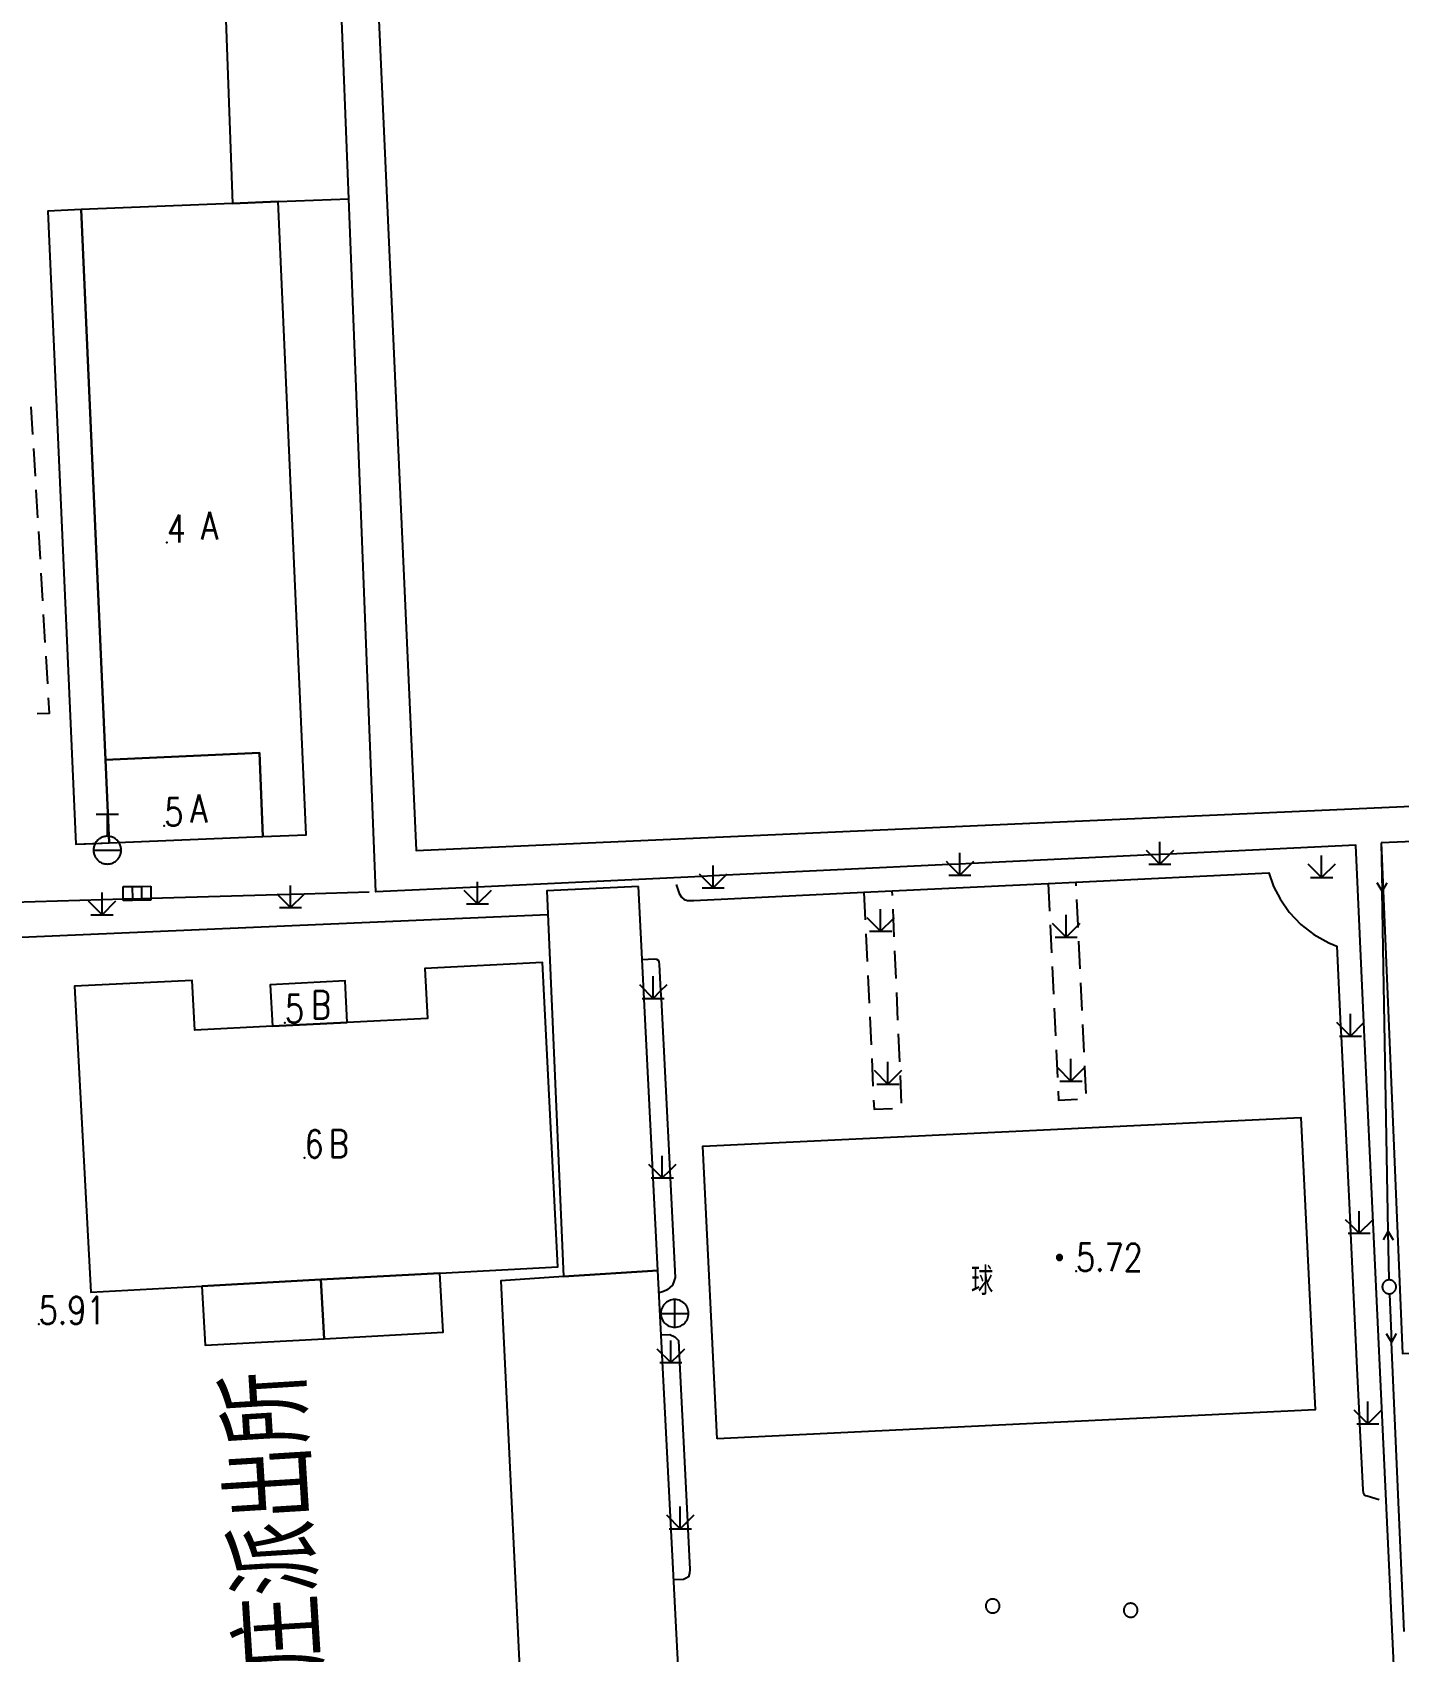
# Model space of a CAD drawing. Extents: x 500064 to 501389, y 2542464 to 2545400.
# Drawn here: x 500992.8 to 501042.1, y 2542717.1 to 2542775.5 of the extents above; entities that cross this region are included whole.
import ezdxf
from ezdxf.enums import TextEntityAlignment as Align

# ---------------------------------------------------------------- set-up
doc = ezdxf.new("R2010")
doc.units = 0
doc.header["$LTSCALE"] = 0.5
doc.linetypes.add('CENTER', pattern=[50.8, 31.75, -6.35, 6.35, -6.35])
doc.layers.add('0-文字', color=7, linetype='CONTINUOUS')
doc.layers.add('地形图', color=8, linetype='CONTINUOUS')
doc.styles.add('HZ', font='romans.shx', dxfattribs={"width": 0.8, "bigfont": 'hztxt.shx'})
doc.styles.get("Standard").update_dxf_attribs({"font": 'simplex1.shx', "width": 0.7, "bigfont": 'hztxt.shx'})

msp = doc.modelspace()

# ---------------------------------------------------------------- linework, layer by layer
at = {"layer": '地形图', "linetype": 'Continuous'}
msp.add_lwpolyline([(501051.765, 2542864.58), (501048.881, 2542930.755), (500945.758, 2542926.198), (500949.738, 2542836.138), (500957.78, 2542836.499), (500958.294, 2542824.71), (501003.023, 2542826.72), (501006.649, 2542745.998), (501083.569, 2542749.427), (501082.741, 2542767.84), (501075.226, 2542767.514), (501073.683, 2542803.233), (501081.204, 2542803.584), (501080.395, 2542822.073), (501053.731, 2542820.719), (501053.374, 2542829.192), (501045.364, 2542828.835), (501043.755, 2542864.223)], close=True, dxfattribs=at)
at = {"layer": '地形图'}
for points in [[(501003.623, 2542784.773), (501000.468, 2542784.598), (500999.475, 2542784.542), (501000.028, 2542769.321), (501001.668, 2542769.388), (501004.221, 2542769.489)], [(501000.028, 2542769.321), (500994.568, 2542769.098), (500995.446, 2542749.275), (501001, 2542749.521), (501001.124, 2542746.504), (501002.678, 2542746.568), (501001.668, 2542769.388)], [(500995.446, 2542749.275), (500994.568, 2542769.098), (500993.37, 2542769.045), (500994.38, 2542746.225), (500995.578, 2542746.278)], [(500995.446, 2542749.275), (500995.578, 2542746.278), (501001.124, 2542746.504), (501001, 2542749.521)], [(501041.447, 2542746.281), (501042.217, 2542727.881), (501051.459, 2542728.268), (501050.689, 2542746.668)], [(501014.663, 2542744.71), (501011.355, 2542744.552), (501011.964, 2542730.646), (501015.368, 2542730.868)], [(501004.162, 2542739.803), (501001.466, 2542739.666), (500998.669, 2542739.525), (500998.573, 2542741.322), (500994.328, 2542741.108), (500994.918, 2542730.088), (500998.92, 2542730.304), (501003.214, 2542730.536), (501007.507, 2542730.768), (501011.758, 2542730.998), (501011.205, 2542741.961), (501006.96, 2542741.746), (501007.056, 2542739.949)], [(501004.162, 2542739.803), (501004.087, 2542741.301), (501001.39, 2542741.164), (501001.466, 2542739.666)], [(501003.214, 2542730.536), (501003.328, 2542728.408), (501007.622, 2542728.64), (501007.507, 2542730.768)], [(501011.964, 2542730.646), (501009.698, 2542730.498), (501010.549, 2542712.808), (501012.698, 2542712.918), (501016.271, 2542713.099), (501015.368, 2542730.868)], [(500998.92, 2542730.304), (500999.035, 2542728.176), (501003.328, 2542728.408), (501003.214, 2542730.536)]]:
    msp.add_lwpolyline(points, close=True, dxfattribs=at)
for points in [[(501042.507, 2542703.663), (501041.938, 2542715.875), (501040.824, 2542739.804), (501040.526, 2542746.195), (501033.826, 2542745.875), (501033.465, 2542745.858), (501033.137, 2542745.842), (501026.673, 2542745.534), (501026.254, 2542745.513), (501025.872, 2542745.495), (501017.81, 2542745.11), (501017.356, 2542745.089), (501016.944, 2542745.069), (501008.862, 2542744.683), (501005.198, 2542744.508), (501004.221, 2542769.489)], [(500994.568, 2542769.098), (500993.37, 2542769.045), (500994.38, 2542746.225), (500995.076, 2542746.256), (500995.578, 2542746.278)], [(500992.831, 2542760.99), (500992.772, 2542761.988)], [(500992.92, 2542759.493), (500992.861, 2542760.491)], [(500993.009, 2542757.996), (500992.95, 2542758.994)], [(500993.099, 2542756.498), (500993.039, 2542757.496)], [(500993.188, 2542755), (500993.128, 2542755.999)], [(500993.277, 2542753.503), (500993.217, 2542754.502)], [(500993.366, 2542752.006), (500993.307, 2542753.004)], [(500992.987, 2542750.938), (500993.428, 2542750.948), (500993.396, 2542751.507)], [(500995.446, 2542749.275), (501001, 2542749.521), (501001.124, 2542746.504)], [(500995.114, 2542747.315), (500995.514, 2542747.315), (500995.914, 2542747.315)], [(500995.514, 2542746.515), (500995.514, 2542747.315)], [(500995.514, 2542745.515), (500995.545, 2542745.516), (500995.577, 2542745.519), (500995.608, 2542745.524), (500995.638, 2542745.53), (500995.668, 2542745.539), (500995.698, 2542745.55), (500995.727, 2542745.562), (500995.755, 2542745.577), (500995.782, 2542745.593), (500995.808, 2542745.61), (500995.833, 2542745.629), (500995.856, 2542745.65), (500995.878, 2542745.672), (500995.899, 2542745.696), (500995.918, 2542745.721), (500995.936, 2542745.747), (500995.952, 2542745.774), (500995.966, 2542745.802), (500995.979, 2542745.831), (500995.989, 2542745.86), (500995.998, 2542745.89), (500996.005, 2542745.921), (500996.01, 2542745.952), (500996.013, 2542745.983), (500996.014, 2542746.015), (500996.013, 2542746.046), (500996.01, 2542746.077), (500996.005, 2542746.108), (500995.998, 2542746.139), (500995.989, 2542746.169), (500995.979, 2542746.199), (500995.966, 2542746.228), (500995.952, 2542746.256), (500995.936, 2542746.283), (500995.918, 2542746.309), (500995.899, 2542746.333), (500995.878, 2542746.357), (500995.856, 2542746.379), (500995.833, 2542746.4), (500995.808, 2542746.419), (500995.782, 2542746.437), (500995.755, 2542746.453), (500995.727, 2542746.467), (500995.698, 2542746.48), (500995.668, 2542746.49), (500995.638, 2542746.499), (500995.608, 2542746.506), (500995.577, 2542746.511), (500995.545, 2542746.514), (500995.514, 2542746.515), (500995.482, 2542746.514), (500995.451, 2542746.511), (500995.42, 2542746.506), (500995.39, 2542746.499), (500995.359, 2542746.49), (500995.33, 2542746.48), (500995.301, 2542746.467), (500995.273, 2542746.453), (500995.246, 2542746.437), (500995.22, 2542746.419), (500995.195, 2542746.4), (500995.172, 2542746.379), (500995.149, 2542746.357), (500995.129, 2542746.333), (500995.109, 2542746.309), (500995.092, 2542746.283), (500995.076, 2542746.256), (500995.061, 2542746.228), (500995.049, 2542746.199), (500995.038, 2542746.169), (500995.03, 2542746.139), (500995.023, 2542746.108), (500995.018, 2542746.077), (500995.015, 2542746.046), (500995.014, 2542746.015), (500995.015, 2542745.983), (500995.018, 2542745.952), (500995.023, 2542745.921), (500995.03, 2542745.89), (500995.038, 2542745.86), (500995.049, 2542745.831), (500995.061, 2542745.802), (500995.076, 2542745.774), (500995.092, 2542745.747), (500995.109, 2542745.721), (500995.129, 2542745.696), (500995.149, 2542745.672), (500995.172, 2542745.65), (500995.195, 2542745.629), (500995.22, 2542745.61), (500995.246, 2542745.593), (500995.273, 2542745.577), (500995.301, 2542745.562), (500995.33, 2542745.55), (500995.359, 2542745.539), (500995.39, 2542745.53), (500995.42, 2542745.524), (500995.451, 2542745.519), (500995.482, 2542745.516), (500995.514, 2542745.515)], [(500995.014, 2542746.015), (500996.014, 2542746.015)], [(501032.965, 2542746.014), (501033.137, 2542745.842), (501033.465, 2542745.514)], [(501033.465, 2542745.514), (501033.465, 2542745.858), (501033.465, 2542746.314)], [(501033.465, 2542745.514), (501033.826, 2542745.875), (501033.965, 2542746.014)], [(501041.447, 2542746.281), (501041.478, 2542744.532)], [(501017.356, 2542744.657), (501017.356, 2542745.089), (501017.356, 2542745.457)], [(501025.754, 2542745.614), (501025.872, 2542745.495), (501026.254, 2542745.114)], [(501026.254, 2542745.114), (501026.254, 2542745.513), (501026.254, 2542745.914)], [(501026.254, 2542745.114), (501026.673, 2542745.534), (501026.754, 2542745.614)], [(501033.065, 2542745.514), (501033.465, 2542745.514), (501033.865, 2542745.514)], [(501038.796, 2542745.525), (501039.296, 2542745.025)], [(501039.296, 2542745.025), (501039.296, 2542745.825)], [(501039.296, 2542745.025), (501039.796, 2542745.525)], [(501008.862, 2542744.077), (501008.862, 2542744.683), (501008.862, 2542744.877)], [(501016.021, 2542744.774), (501016.13, 2542744.455), (501016.214, 2542744.326), (501016.312, 2542744.234), (501016.436, 2542744.206), (501016.656, 2542744.204), (501022.787, 2542744.497), (501029.439, 2542744.815), (501030.439, 2542744.862), (501037.393, 2542745.194), (501037.566, 2542744.71), (501037.798, 2542744.256), (501038.132, 2542743.777), (501038.548, 2542743.338), (501039.021, 2542742.969), (501039.555, 2542742.671), (501039.845, 2542742.55), (501039.983, 2542739.669), (501039.999, 2542739.316), (501040.323, 2542732.537), (501040.339, 2542732.21), (501040.571, 2542727.348), (501040.652, 2542725.651), (501040.667, 2542725.341), (501040.78, 2542722.965), (501040.798, 2542722.855), (501040.827, 2542722.786), (501040.884, 2542722.756), (501040.938, 2542722.741), (501041.374, 2542722.614)], [(501016.856, 2542745.157), (501016.944, 2542745.069), (501017.356, 2542744.657)], [(501017.356, 2542744.657), (501017.81, 2542745.11), (501017.856, 2542745.157)], [(501025.854, 2542745.114), (501026.254, 2542745.114), (501026.654, 2542745.114)], [(501029.439, 2542744.815), (501029.487, 2542743.817)], [(501030.446, 2542744.731), (501030.44, 2542744.861)], [(501038.896, 2542745.025), (501039.296, 2542745.025), (501039.696, 2542745.025)], [(501041.478, 2542744.532), (501041.296, 2542744.835)], [(501041.649, 2542744.841), (501041.478, 2542744.532)], [(501004.949, 2542744.5), (501002.606, 2542744.432), (501002.119, 2542744.418), (501001.659, 2542744.405), (500997.084, 2542744.272), (500996.749, 2542744.262), (500996.419, 2542744.252), (500996.084, 2542744.243), (500995.321, 2542744.221), (500990.48, 2542744.08), (500989.98, 2542744.066), (500988.571, 2542744.025), (500988.111, 2542744.011), (500987.776, 2542744.002), (500987.584, 2542743.996), (500987.546, 2542743.913), (500987.547, 2542743.882), (500987.6, 2542742.72), (500987.643, 2542742.677), (501011.392, 2542743.694)], [(500994.821, 2542744.189), (500995.321, 2542743.689)], [(500995.321, 2542743.689), (500995.321, 2542744.221), (500995.321, 2542744.489)], [(500995.321, 2542743.689), (500995.821, 2542744.189)], [(500996.079, 2542744.7), (500996.414, 2542744.704), (500996.744, 2542744.707), (500997.079, 2542744.711)], [(500996.085, 2542744.2), (500996.084, 2542744.243), (500996.079, 2542744.7)], [(500997.085, 2542744.211), (500996.75, 2542744.207), (500996.42, 2542744.204), (500996.085, 2542744.2)], [(500996.414, 2542744.704), (500996.419, 2542744.252), (500996.42, 2542744.204)], [(500996.744, 2542744.707), (500996.749, 2542744.262), (500996.75, 2542744.207)], [(500997.079, 2542744.711), (500997.084, 2542744.272), (500997.085, 2542744.211)], [(501001.619, 2542744.445), (501001.659, 2542744.405), (501002.119, 2542743.945)], [(501002.119, 2542743.945), (501002.119, 2542744.418), (501002.119, 2542744.745)], [(501002.119, 2542743.945), (501002.606, 2542744.432), (501002.619, 2542744.445)], [(501008.362, 2542744.577), (501008.862, 2542744.077)], [(501008.862, 2542744.077), (501009.362, 2542744.577)], [(501016.956, 2542744.657), (501017.356, 2542744.657), (501017.756, 2542744.657)], [(501022.787, 2542744.497), (501022.835, 2542743.499)], [(501023.822, 2542744.386), (501023.815, 2542744.545)], [(501030.517, 2542743.233), (501030.513, 2542743.309), (501030.47, 2542744.232)], [(501041.698, 2542732.277), (501041.478, 2542744.532)], [(500994.921, 2542743.689), (500995.321, 2542743.689), (500995.721, 2542743.689)], [(501001.719, 2542743.945), (501002.119, 2542743.945), (501002.519, 2542743.945)], [(501008.462, 2542744.077), (501008.862, 2542744.077), (501009.262, 2542744.077)], [(501023.396, 2542743.092), (501023.396, 2542743.892)], [(501023.888, 2542742.887), (501023.859, 2542743.555), (501023.844, 2542743.886)], [(501030.083, 2542742.878), (501030.083, 2542743.678)], [(501022.896, 2542743.593), (501023.396, 2542743.092)], [(501022.996, 2542743.092), (501023.396, 2542743.092), (501023.796, 2542743.092)], [(501023.396, 2542743.092), (501023.859, 2542743.555), (501023.896, 2542743.593)], [(501029.51, 2542743.318), (501029.558, 2542742.319)], [(501029.583, 2542743.378), (501030.083, 2542742.878)], [(501030.083, 2542742.878), (501030.513, 2542743.309), (501030.583, 2542743.378)], [(501022.858, 2542743), (501022.906, 2542742.001)], [(501029.683, 2542742.878), (501030.083, 2542742.878), (501030.483, 2542742.878)], [(501030.588, 2542741.735), (501030.541, 2542742.734)], [(501014.797, 2542742.072), (501015.229, 2542742.097), (501015.309, 2542742.083), (501015.371, 2542742.051), (501015.403, 2542741.993), (501015.415, 2542741.898), (501015.463, 2542740.941), (501015.477, 2542740.674), (501015.791, 2542734.469), (501015.805, 2542734.201), (501015.986, 2542730.614), (501015.943, 2542730.472), (501015.89, 2542730.343), (501015.704, 2542730.171), (501015.569, 2542730.109), (501015.41, 2542730.058)], [(501023.954, 2542741.388), (501023.91, 2542742.387)], [(501015.196, 2542740.674), (501015.196, 2542741.474)], [(501022.93, 2542741.501), (501022.978, 2542740.503)], [(501029.582, 2542741.819), (501029.629, 2542740.821)], [(501014.696, 2542741.174), (501015.196, 2542740.674)], [(501015.196, 2542740.674), (501015.463, 2542740.941), (501015.696, 2542741.174)], [(501024.02, 2542739.89), (501023.976, 2542740.889)], [(501030.659, 2542740.236), (501030.612, 2542741.235)], [(501014.796, 2542740.674), (501015.196, 2542740.674), (501015.477, 2542740.674), (501015.596, 2542740.674)], [(501029.653, 2542740.321), (501029.701, 2542739.322)], [(501040.336, 2542739.316), (501040.336, 2542740.116)], [(501023.001, 2542740.003), (501023.049, 2542739.004)], [(501030.73, 2542738.738), (501030.683, 2542739.737)], [(501039.836, 2542739.816), (501039.983, 2542739.669), (501040.336, 2542739.316)], [(501040.336, 2542739.316), (501040.824, 2542739.804), (501040.836, 2542739.816)], [(501024.086, 2542738.391), (501024.042, 2542739.39)], [(501039.936, 2542739.316), (501039.999, 2542739.316), (501040.336, 2542739.316), (501040.736, 2542739.316)], [(501023.073, 2542738.505), (501023.12, 2542737.506)], [(501023.659, 2542737.587), (501023.659, 2542738.387)], [(501029.725, 2542738.823), (501029.772, 2542737.824)], [(501030.258, 2542737.694), (501030.258, 2542738.494)], [(501023.159, 2542738.087), (501023.659, 2542737.587)], [(501023.659, 2542737.587), (501024.159, 2542738.087)], [(501024.153, 2542736.893), (501024.108, 2542737.892)], [(501029.758, 2542738.194), (501030.258, 2542737.694)], [(501030.258, 2542737.694), (501030.756, 2542738.193), (501030.758, 2542738.194)], [(501030.801, 2542737.24), (501030.756, 2542738.193), (501030.754, 2542738.239)], [(501023.259, 2542737.587), (501023.659, 2542737.587), (501024.059, 2542737.587)], [(501029.796, 2542737.324), (501029.811, 2542737.007), (501030.495, 2542737.04)], [(501029.858, 2542737.694), (501030.258, 2542737.694), (501030.658, 2542737.694)], [(501023.144, 2542737.007), (501023.16, 2542736.675), (501023.829, 2542736.707)], [(501017.497, 2542724.802), (501016.989, 2542735.341), (501038.55, 2542736.38), (501039.058, 2542725.841), (501017.497, 2542724.802)], [(501015.523, 2542734.201), (501015.523, 2542735.001)], [(501015.023, 2542734.701), (501015.523, 2542734.201)], [(501015.523, 2542734.201), (501015.791, 2542734.469), (501016.023, 2542734.701)], [(501015.123, 2542734.201), (501015.523, 2542734.201), (501015.805, 2542734.201), (501015.923, 2542734.201)], [(501040.15, 2542732.71), (501040.323, 2542732.537), (501040.65, 2542732.21)], [(501040.65, 2542732.21), (501040.65, 2542733.01)], [(501040.65, 2542732.21), (501041.15, 2542732.71)], [(501040.25, 2542732.21), (501040.339, 2542732.21), (501040.65, 2542732.21), (501041.05, 2542732.21)], [(501041.527, 2542731.968), (501041.698, 2542732.277)], [(501041.73, 2542730.527), (501041.698, 2542732.277)], [(501041.698, 2542732.277), (501041.881, 2542731.974)], [(501029.845, 2542731.236), (501029.856, 2542731.237), (501029.866, 2542731.238), (501029.876, 2542731.241), (501029.886, 2542731.245), (501029.895, 2542731.249), (501029.904, 2542731.255), (501029.912, 2542731.262), (501029.92, 2542731.269), (501029.926, 2542731.277), (501029.929, 2542731.282), (501029.932, 2542731.286), (501029.937, 2542731.295), (501029.94, 2542731.305), (501029.943, 2542731.315), (501029.945, 2542731.326), (501029.945, 2542731.336), (501029.945, 2542731.346), (501029.943, 2542731.357), (501029.94, 2542731.367), (501029.937, 2542731.377), (501029.933, 2542731.383), (501029.932, 2542731.386), (501029.926, 2542731.395), (501029.92, 2542731.403), (501029.912, 2542731.41), (501029.904, 2542731.417), (501029.895, 2542731.423), (501029.894, 2542731.423), (501029.886, 2542731.427), (501029.876, 2542731.431), (501029.866, 2542731.434), (501029.856, 2542731.435), (501029.845, 2542731.436), (501029.835, 2542731.435), (501029.824, 2542731.434), (501029.814, 2542731.431), (501029.805, 2542731.427), (501029.795, 2542731.423), (501029.786, 2542731.417), (501029.778, 2542731.41), (501029.771, 2542731.403), (501029.764, 2542731.395), (501029.761, 2542731.39), (501029.759, 2542731.386), (501029.754, 2542731.377), (501029.75, 2542731.367), (501029.747, 2542731.357), (501029.746, 2542731.346), (501029.745, 2542731.336), (501029.746, 2542731.326), (501029.747, 2542731.315), (501029.75, 2542731.305), (501029.754, 2542731.295), (501029.757, 2542731.289), (501029.759, 2542731.286), (501029.764, 2542731.277), (501029.771, 2542731.269), (501029.778, 2542731.262), (501029.786, 2542731.255), (501029.795, 2542731.249), (501029.796, 2542731.249), (501029.805, 2542731.245), (501029.814, 2542731.241), (501029.824, 2542731.238), (501029.835, 2542731.237), (501029.845, 2542731.236)], [(501029.796, 2542731.249), (501029.929, 2542731.282), (501029.932, 2542731.286), (501029.759, 2542731.286), (501029.757, 2542731.289), (501029.945, 2542731.336), (501029.745, 2542731.336), (501029.933, 2542731.383), (501029.932, 2542731.386), (501029.759, 2542731.386), (501029.761, 2542731.39), (501029.894, 2542731.423)], [(501003.214, 2542730.536), (501003.328, 2542728.408), (501007.622, 2542728.64), (501007.507, 2542730.768)], [(500998.92, 2542730.304), (500999.035, 2542728.176), (501003.328, 2542728.408), (501003.214, 2542730.536)], [(501041.734, 2542730.028), (501041.745, 2542730.028), (501041.75, 2542730.028), (501041.766, 2542730.03), (501041.781, 2542730.032), (501041.797, 2542730.035), (501041.812, 2542730.04), (501041.826, 2542730.045), (501041.841, 2542730.051), (501041.855, 2542730.059), (501041.868, 2542730.067), (501041.881, 2542730.075), (501041.894, 2542730.085), (501041.906, 2542730.095), (501041.917, 2542730.106), (501041.927, 2542730.118), (501041.937, 2542730.131), (501041.945, 2542730.144), (501041.953, 2542730.157), (501041.961, 2542730.171), (501041.967, 2542730.186), (501041.972, 2542730.2), (501041.977, 2542730.215), (501041.98, 2542730.231), (501041.982, 2542730.246), (501041.984, 2542730.262), (501041.984, 2542730.278), (501041.984, 2542730.293), (501041.982, 2542730.309), (501041.98, 2542730.324), (501041.977, 2542730.34), (501041.972, 2542730.355), (501041.967, 2542730.37), (501041.961, 2542730.384), (501041.953, 2542730.398), (501041.945, 2542730.412), (501041.937, 2542730.425), (501041.927, 2542730.437), (501041.917, 2542730.449), (501041.906, 2542730.46), (501041.894, 2542730.47), (501041.881, 2542730.48), (501041.868, 2542730.489), (501041.855, 2542730.497), (501041.841, 2542730.504), (501041.826, 2542730.51), (501041.812, 2542730.515), (501041.797, 2542730.52), (501041.781, 2542730.523), (501041.766, 2542730.526), (501041.75, 2542730.527), (501041.734, 2542730.528), (501041.73, 2542730.527), (501041.719, 2542730.527), (501041.703, 2542730.526), (501041.688, 2542730.523), (501041.672, 2542730.52), (501041.657, 2542730.515), (501041.642, 2542730.51), (501041.628, 2542730.504), (501041.614, 2542730.497), (501041.6, 2542730.489), (501041.587, 2542730.48), (501041.575, 2542730.47), (501041.563, 2542730.46), (501041.552, 2542730.449), (501041.542, 2542730.437), (501041.532, 2542730.425), (501041.523, 2542730.412), (501041.515, 2542730.398), (501041.508, 2542730.384), (501041.502, 2542730.37), (501041.497, 2542730.355), (501041.492, 2542730.34), (501041.489, 2542730.324), (501041.486, 2542730.309), (501041.485, 2542730.293), (501041.484, 2542730.278), (501041.485, 2542730.262), (501041.486, 2542730.246), (501041.489, 2542730.231), (501041.492, 2542730.215), (501041.497, 2542730.2), (501041.502, 2542730.186), (501041.508, 2542730.171), (501041.515, 2542730.157), (501041.523, 2542730.144), (501041.532, 2542730.131), (501041.542, 2542730.118), (501041.552, 2542730.106), (501041.563, 2542730.095), (501041.575, 2542730.085), (501041.587, 2542730.075), (501041.6, 2542730.067), (501041.614, 2542730.059), (501041.628, 2542730.051), (501041.642, 2542730.045), (501041.657, 2542730.04), (501041.672, 2542730.035), (501041.688, 2542730.032), (501041.703, 2542730.03), (501041.719, 2542730.028), (501041.734, 2542730.028)], [(501015.971, 2542728.82), (501016.024, 2542728.823), (501016.075, 2542728.831), (501016.126, 2542728.845), (501016.175, 2542728.864), (501016.221, 2542728.887), (501016.265, 2542728.916), (501016.306, 2542728.949), (501016.343, 2542728.986), (501016.376, 2542729.027), (501016.404, 2542729.07), (501016.428, 2542729.117), (501016.447, 2542729.166), (501016.46, 2542729.216), (501016.469, 2542729.268), (501016.471, 2542729.32), (501016.469, 2542729.373), (501016.46, 2542729.424), (501016.447, 2542729.475), (501016.428, 2542729.524), (501016.404, 2542729.57), (501016.376, 2542729.614), (501016.343, 2542729.655), (501016.306, 2542729.692), (501016.265, 2542729.725), (501016.221, 2542729.753), (501016.175, 2542729.777), (501016.126, 2542729.796), (501016.075, 2542729.809), (501016.024, 2542729.818), (501015.971, 2542729.82), (501015.919, 2542729.818), (501015.867, 2542729.809), (501015.817, 2542729.796), (501015.768, 2542729.777), (501015.721, 2542729.753), (501015.677, 2542729.725), (501015.637, 2542729.692), (501015.6, 2542729.655), (501015.567, 2542729.614), (501015.538, 2542729.57), (501015.515, 2542729.524), (501015.496, 2542729.475), (501015.482, 2542729.424), (501015.474, 2542729.373), (501015.471, 2542729.32), (501015.474, 2542729.268), (501015.482, 2542729.216), (501015.496, 2542729.166), (501015.515, 2542729.117), (501015.538, 2542729.07), (501015.567, 2542729.027), (501015.6, 2542728.986), (501015.637, 2542728.949), (501015.677, 2542728.916), (501015.721, 2542728.887), (501015.768, 2542728.864), (501015.817, 2542728.845), (501015.867, 2542728.831), (501015.919, 2542728.823), (501015.971, 2542728.82)], [(501015.971, 2542728.82), (501015.971, 2542729.32), (501015.971, 2542729.82)], [(501041.745, 2542730.028), (501041.821, 2542728.279)], [(501015.471, 2542729.32), (501015.971, 2542729.32), (501016.471, 2542729.32)], [(501015.486, 2542728.548), (501015.799, 2542728.554), (501015.972, 2542728.48), (501016.103, 2542728.342), (501016.128, 2542727.841), (501016.143, 2542727.545), (501016.434, 2542721.816), (501016.447, 2542721.556), (501016.521, 2542720.094), (501016.508, 2542719.964), (501016.463, 2542719.831), (501016.384, 2542719.773), (501016.286, 2542719.734), (501015.935, 2542719.717)], [(501041.821, 2542728.279), (501041.631, 2542728.578)], [(501041.984, 2542728.593), (501041.821, 2542728.279)], [(501015.332, 2542728.045), (501015.832, 2542727.545)], [(501015.832, 2542727.545), (501015.832, 2542728.345)], [(501015.832, 2542727.545), (501016.128, 2542727.841), (501016.332, 2542728.045)], [(501042.273, 2542717.851), (501041.821, 2542728.279)], [(501015.432, 2542727.545), (501015.832, 2542727.545), (501016.143, 2542727.545), (501016.232, 2542727.545)], [(501040.962, 2542725.341), (501040.962, 2542726.141)], [(501040.462, 2542725.841), (501040.652, 2542725.651), (501040.962, 2542725.341)], [(501040.962, 2542725.341), (501041.462, 2542725.841)], [(501040.562, 2542725.341), (501040.667, 2542725.341), (501040.962, 2542725.341), (501041.362, 2542725.341)], [(501015.673, 2542722.056), (501016.173, 2542721.556)], [(501016.173, 2542721.556), (501016.173, 2542722.356)], [(501016.173, 2542721.556), (501016.434, 2542721.816), (501016.673, 2542722.056)], [(501015.773, 2542721.556), (501016.173, 2542721.556), (501016.447, 2542721.556), (501016.573, 2542721.556)], [(501027.436, 2542718.525), (501027.452, 2542718.526), (501027.467, 2542718.527), (501027.483, 2542718.53), (501027.498, 2542718.533), (501027.513, 2542718.538), (501027.528, 2542718.543), (501027.542, 2542718.549), (501027.556, 2542718.557), (501027.57, 2542718.565), (501027.583, 2542718.574), (501027.595, 2542718.583), (501027.607, 2542718.594), (501027.618, 2542718.605), (501027.628, 2542718.617), (501027.638, 2542718.629), (501027.647, 2542718.642), (501027.654, 2542718.656), (501027.662, 2542718.67), (501027.668, 2542718.684), (501027.673, 2542718.699), (501027.677, 2542718.714), (501027.681, 2542718.729), (501027.683, 2542718.745), (501027.684, 2542718.761), (501027.685, 2542718.776), (501027.684, 2542718.792), (501027.683, 2542718.808), (501027.68, 2542718.823), (501027.677, 2542718.838), (501027.672, 2542718.853), (501027.667, 2542718.868), (501027.661, 2542718.883), (501027.654, 2542718.897), (501027.645, 2542718.91), (501027.637, 2542718.923), (501027.627, 2542718.935), (501027.616, 2542718.947), (501027.605, 2542718.958), (501027.593, 2542718.968), (501027.581, 2542718.978), (501027.568, 2542718.987), (501027.554, 2542718.995), (501027.54, 2542719.002), (501027.526, 2542719.008), (501027.511, 2542719.013), (501027.496, 2542719.018), (501027.481, 2542719.021), (501027.465, 2542719.023), (501027.45, 2542719.025), (501027.434, 2542719.025), (501027.418, 2542719.025), (501027.403, 2542719.023), (501027.387, 2542719.021), (501027.372, 2542719.017), (501027.357, 2542719.013), (501027.342, 2542719.007), (501027.328, 2542719.001), (501027.314, 2542718.994), (501027.3, 2542718.986), (501027.287, 2542718.977), (501027.275, 2542718.967), (501027.263, 2542718.957), (501027.252, 2542718.946), (501027.242, 2542718.934), (501027.232, 2542718.921), (501027.223, 2542718.908), (501027.215, 2542718.895), (501027.208, 2542718.881), (501027.202, 2542718.866), (501027.197, 2542718.851), (501027.193, 2542718.836), (501027.189, 2542718.821), (501027.187, 2542718.805), (501027.185, 2542718.79), (501027.185, 2542718.774), (501027.185, 2542718.758), (501027.187, 2542718.743), (501027.19, 2542718.727), (501027.193, 2542718.712), (501027.197, 2542718.697), (501027.203, 2542718.682), (501027.209, 2542718.668), (501027.216, 2542718.654), (501027.224, 2542718.64), (501027.233, 2542718.627), (501027.243, 2542718.615), (501027.253, 2542718.603), (501027.265, 2542718.592), (501027.276, 2542718.582), (501027.289, 2542718.572), (501027.302, 2542718.564), (501027.315, 2542718.556), (501027.329, 2542718.549), (501027.344, 2542718.542), (501027.359, 2542718.537), (501027.374, 2542718.533), (501027.389, 2542718.529), (501027.405, 2542718.527), (501027.42, 2542718.526), (501027.436, 2542718.525)], [(501032.414, 2542718.373), (501032.43, 2542718.374), (501032.445, 2542718.375), (501032.461, 2542718.378), (501032.476, 2542718.381), (501032.491, 2542718.386), (501032.506, 2542718.391), (501032.52, 2542718.398), (501032.534, 2542718.405), (501032.548, 2542718.413), (501032.56, 2542718.422), (501032.573, 2542718.432), (501032.585, 2542718.442), (501032.595, 2542718.453), (501032.606, 2542718.465), (501032.615, 2542718.478), (501032.624, 2542718.491), (501032.632, 2542718.504), (501032.639, 2542718.519), (501032.645, 2542718.533), (501032.65, 2542718.548), (501032.654, 2542718.563), (501032.658, 2542718.578), (501032.66, 2542718.594), (501032.661, 2542718.61), (501032.662, 2542718.625), (501032.661, 2542718.641), (501032.659, 2542718.657), (501032.657, 2542718.672), (501032.653, 2542718.687), (501032.649, 2542718.702), (501032.643, 2542718.717), (501032.637, 2542718.731), (501032.63, 2542718.745), (501032.622, 2542718.759), (501032.613, 2542718.772), (501032.603, 2542718.784), (501032.592, 2542718.796), (501032.581, 2542718.807), (501032.569, 2542718.817), (501032.557, 2542718.827), (501032.544, 2542718.835), (501032.53, 2542718.843), (501032.516, 2542718.85), (501032.502, 2542718.856), (501032.487, 2542718.861), (501032.472, 2542718.866), (501032.456, 2542718.869), (501032.441, 2542718.871), (501032.425, 2542718.873), (501032.409, 2542718.873), (501032.394, 2542718.872), (501032.378, 2542718.871), (501032.363, 2542718.868), (501032.347, 2542718.864), (501032.332, 2542718.86), (501032.317, 2542718.854), (501032.303, 2542718.848), (501032.289, 2542718.841), (501032.276, 2542718.833), (501032.263, 2542718.824), (501032.251, 2542718.814), (501032.239, 2542718.804), (501032.228, 2542718.792), (501032.218, 2542718.78), (501032.208, 2542718.768), (501032.199, 2542718.755), (501032.191, 2542718.741), (501032.184, 2542718.727), (501032.178, 2542718.713), (501032.173, 2542718.698), (501032.169, 2542718.683), (501032.166, 2542718.667), (501032.163, 2542718.652), (501032.162, 2542718.636), (501032.162, 2542718.621), (501032.162, 2542718.605), (501032.164, 2542718.589), (501032.167, 2542718.574), (501032.17, 2542718.558), (501032.175, 2542718.543), (501032.18, 2542718.529), (501032.186, 2542718.514), (501032.194, 2542718.5), (501032.202, 2542718.487), (501032.211, 2542718.474), (501032.221, 2542718.462), (501032.231, 2542718.45), (501032.242, 2542718.439), (501032.254, 2542718.429), (501032.267, 2542718.419), (501032.28, 2542718.411), (501032.293, 2542718.403), (501032.307, 2542718.396), (501032.322, 2542718.39), (501032.337, 2542718.384), (501032.352, 2542718.38), (501032.367, 2542718.377), (501032.383, 2542718.375), (501032.398, 2542718.373), (501032.414, 2542718.373)]]:
    msp.add_lwpolyline(points, dxfattribs=at)
at = {"layer": '地形图', "linetype": 'CENTER'}
for p in [(500997.66, 2542757.1, 4), (500997.567, 2542746.885, 5), (501001.915, 2542739.795, 5), (501002.624, 2542734.927, 6), (501030.445, 2542730.84, 5.72), (500993.042, 2542728.932, 5.91)]:
    msp.add_point(p, dxfattribs=at)
at = {"layer": '地形图', "ltscale": 10}
msp.add_point((501029.845, 2542731.336), dxfattribs=at)

# ---------------------------------------------------------------- texts
at = {"layer": '0-文字', "ltscale": 1000, "width": 0.9}
msp.add_text('南庄派出所', height=3, rotation=93.53368, dxfattribs=at).set_placement((501001.182, 2542727.242), align=Align.MIDDLE_RIGHT)
at = {"layer": '地形图', "ltscale": 10, "style": 'HZ', "width": 0.8}
for s, p in [('A', (500998.889, 2542757.207)), ('4', (500997.66, 2542757.1)), ('5', (500997.567, 2542746.885)), ('A', (500998.503, 2542747.014)), ('5', (501001.915, 2542739.795)), ('B', (501002.852, 2542739.941)), ('6', (501002.624, 2542734.927)), ('B', (501003.491, 2542734.933)), ('5.72', (501030.445, 2542730.84)), ('球', (501026.655, 2542729.984)), ('5.91', (500993.042, 2542728.932))]:
    msp.add_text(s, height=1, dxfattribs=at).set_placement(p)

doc.saveas('drawing.dxf')
